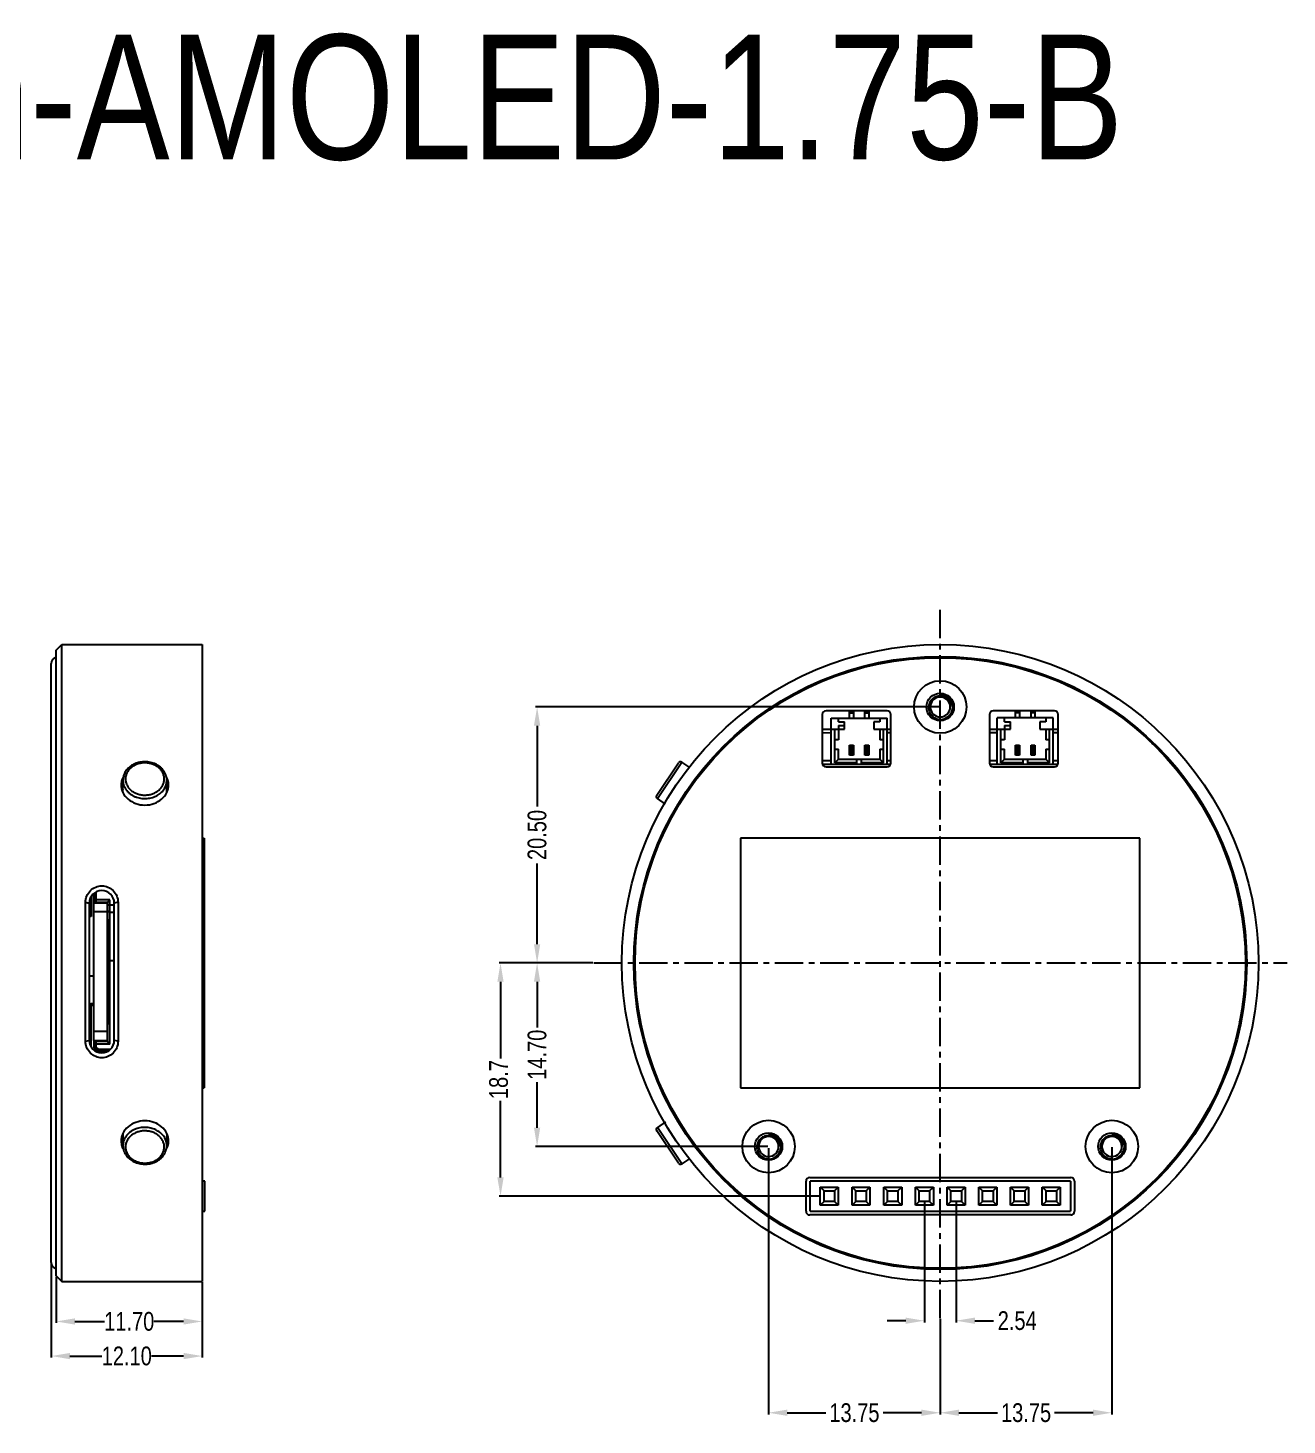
# Model space of a CAD drawing. Header units: millimetres. Extents: x -15 to 270, y -237 to -100.
# Drawn here: x 169.2 to 270.1, y -211.7 to -99.9 of the extents above; entities that cross this region are included whole.
import ezdxf

# ---------------------------------------------------------------- set-up
doc = ezdxf.new("R2010")
doc.units = ezdxf.units.MM
doc.header["$LTSCALE"] = 1.21
doc.header["$MEASUREMENT"] = 0
doc.header["$PDMODE"] = 3
doc.header["$PDSIZE"] = 0.3125
doc.linetypes.add('CENTER', pattern=[0.6, 0.375, -0.075, 0.075, -0.075])
doc.layers.get('0').update_dxf_attribs({"linetype": 'CONTINUOUS'})
doc.layers.get('DEFPOINTS').update_dxf_attribs({"linetype": 'CONTINUOUS'})
doc.layers.add('Dim', color=3, linetype='CONTINUOUS', lineweight=25)
doc.layers.add('Text', color=3, linetype='CONTINUOUS', lineweight=25)
doc.layers.add('IMPORTED12', color=7, linetype='CONTINUOUS')
doc.styles.get("Standard").update_dxf_attribs({"font": 'txt', "width": 0.8})
doc.dimstyles.get("Standard").update_dxf_attribs({"dimtxt": 0.15625, "dimasz": 0.1875, "dimexe": 0.125, "dimexo": 0.0625, "dimgap": 0.09, "dimtad": 0, "dimtih": 1, "dimtoh": 1, "dimzin": 4, "dimdsep": 46, "dimtxsty": 'Standard', "dimblk": '_FILLED', "dimblk1": '_FILLED', "dimblk2": '_FILLED', "dimcen": 0.09, "dimazin": 1, "dimtp": 0.01, "dimtm": 0.01, "dimtfac": 1, "dimtofl": 0, "dimtmove": 0, "dimatfit": 3, "dimldrblk": '_FILLED', "dimfxl": 1, "dimtolj": 1, "dimtzin": 4, "dimarcsym": 0})

# ---------------------------------------------------------------- blocks, each defined once
blk = doc.blocks.new('_FILLED')
at = {"color": 0, "linetype": 'ByBlock'}
blk.add_solid([(0, 0), (-1, 0.167), (-1, -0.167)], dxfattribs=at)
blk = doc.blocks.new('*D13')
at = {"layer": 'DEFPOINTS', "color": 0}
for p in [(171.5, -199.78), (183.2, -200.23), (183.2, -203.44)]:
    blk.add_point(p, dxfattribs=at)
at = {"layer": 'Dim', "color": 0, "lineweight": -2}
for p, q in [((171.5, -199.84), (171.5, -203.56)), ((183.2, -200.29), (183.2, -203.56)), ((173, -203.44), (175.36, -203.44)), ((181.7, -203.44), (179.34, -203.44))]:
    blk.add_line(p, q, dxfattribs=at)
at = {"layer": 'Dim', "color": 0, "lineweight": -2, "xscale": 1.5, "yscale": 1.5, "zscale": 1.5, "rotation": 180}
blk.add_blockref('_FILLED', (171.5, -203.44), dxfattribs=at)
at = {"layer": 'Dim', "color": 0, "lineweight": -2, "xscale": 1.5, "yscale": 1.5, "zscale": 1.5}
blk.add_blockref('_FILLED', (183.2, -203.44), dxfattribs=at)
at = {"layer": 'Dim', "color": 0, "insert": (177.35, -203.44), "char_height": 1.5, "attachment_point": 5}
blk.add_mtext('\\A1;11.70', dxfattribs=at)
blk = doc.blocks.new('*D14')
at = {"layer": 'DEFPOINTS', "color": 0}
for p in [(171.1, -198.71), (183.2, -200.23), (183.2, -206.21)]:
    blk.add_point(p, dxfattribs=at)
at = {"layer": 'Dim', "color": 0, "lineweight": -2}
for p, q in [((171.1, -198.77), (171.1, -206.33)), ((183.2, -200.29), (183.2, -206.33)), ((172.6, -206.21), (175.16, -206.21)), ((181.7, -206.21), (179.14, -206.21))]:
    blk.add_line(p, q, dxfattribs=at)
at = {"layer": 'Dim', "color": 0, "lineweight": -2, "xscale": 1.5, "yscale": 1.5, "zscale": 1.5, "rotation": 180}
blk.add_blockref('_FILLED', (171.1, -206.21), dxfattribs=at)
at = {"layer": 'Dim', "color": 0, "lineweight": -2, "xscale": 1.5, "yscale": 1.5, "zscale": 1.5}
blk.add_blockref('_FILLED', (183.2, -206.21), dxfattribs=at)
at = {"layer": 'Dim', "color": 0, "insert": (177.15, -206.21), "char_height": 1.5, "attachment_point": 5}
blk.add_mtext('\\A1;12.10', dxfattribs=at)
blk = doc.blocks.new('*D15')
at = {"layer": 'DEFPOINTS', "color": 0}
for p in [(242.31, -154.23), (210.02, -174.73), (214.56, -174.73)]:
    blk.add_point(p, dxfattribs=at)
at = {"layer": 'Dim', "color": 0, "lineweight": -2}
for p, q in [((242.25, -154.23), (209.9, -154.23)), ((210.02, -155.73), (210.02, -162.19)), ((210.02, -173.23), (210.02, -166.77)), ((214.49, -174.73), (209.9, -174.73))]:
    blk.add_line(p, q, dxfattribs=at)
at = {"layer": 'Dim', "color": 0, "lineweight": -2, "xscale": 1.5, "yscale": 1.5, "zscale": 1.5}
for p, rotation in [((210.02, -154.23), 90), ((210.02, -174.73), 270)]:
    blk.add_blockref('_FILLED', p, dxfattribs=dict(at, rotation=rotation))
at = {"layer": 'Dim', "color": 0, "insert": (210.02, -164.48), "char_height": 1.5, "attachment_point": 5, "rotation": 90}
blk.add_mtext('\\A1;20.50', dxfattribs=at)
blk = doc.blocks.new('*D16')
at = {"layer": 'DEFPOINTS', "color": 0}
for p in [(210.02, -174.73), (214.56, -174.73), (228.57, -189.43)]:
    blk.add_point(p, dxfattribs=at)
at = {"layer": 'Dim', "color": 0, "lineweight": -2}
for p, q in [((214.49, -174.73), (209.9, -174.73)), ((210.02, -176.23), (210.02, -179.89)), ((210.02, -187.93), (210.02, -184.27)), ((228.51, -189.43), (209.9, -189.43))]:
    blk.add_line(p, q, dxfattribs=at)
at = {"layer": 'Dim', "color": 0, "lineweight": -2, "xscale": 1.5, "yscale": 1.5, "zscale": 1.5}
for p, rotation in [((210.02, -174.73), 90), ((210.02, -189.43), 270)]:
    blk.add_blockref('_FILLED', p, dxfattribs=dict(at, rotation=rotation))
at = {"layer": 'Dim', "color": 0, "insert": (210.02, -182.08), "char_height": 1.5, "attachment_point": 5, "rotation": 90}
blk.add_mtext('\\A1;14.70', dxfattribs=at)
blk = doc.blocks.new('*D17')
at = {"layer": 'DEFPOINTS', "color": 0}
for p in [(207.09, -174.73), (214.56, -174.73), (232.71, -193.41)]:
    blk.add_point(p, dxfattribs=at)
at = {"layer": 'Dim', "color": 0, "lineweight": -2}
for p, q in [((214.49, -174.73), (206.97, -174.73)), ((207.09, -176.23), (207.09, -182.38)), ((207.09, -191.91), (207.09, -185.76)), ((232.64, -193.41), (206.97, -193.41))]:
    blk.add_line(p, q, dxfattribs=at)
at = {"layer": 'Dim', "color": 0, "lineweight": -2, "xscale": 1.5, "yscale": 1.5, "zscale": 1.5}
for p, rotation in [((207.09, -174.73), 90), ((207.09, -193.41), 270)]:
    blk.add_blockref('_FILLED', p, dxfattribs=dict(at, rotation=rotation))
at = {"layer": 'Dim', "color": 0, "insert": (206.94, -184.07), "char_height": 1.5, "attachment_point": 5, "rotation": 90}
blk.add_mtext('\\A1;18.7', dxfattribs=at)
blk = doc.blocks.new('*D20')
at = {"layer": 'DEFPOINTS', "color": 0}
for p in [(256.06, -189.43), (242.31, -203.18), (256.06, -210.75)]:
    blk.add_point(p, dxfattribs=at)
at = {"layer": 'Dim', "color": 0, "lineweight": -2}
for p, q in [((256.06, -189.49), (256.06, -210.88)), ((242.31, -203.24), (242.31, -210.88)), ((243.81, -210.75), (246.9, -210.75)), ((254.56, -210.75), (251.48, -210.75))]:
    blk.add_line(p, q, dxfattribs=at)
at = {"layer": 'Dim', "color": 0, "lineweight": -2, "xscale": 1.5, "yscale": 1.5, "zscale": 1.5, "rotation": 180}
blk.add_blockref('_FILLED', (242.31, -210.75), dxfattribs=at)
at = {"layer": 'Dim', "color": 0, "lineweight": -2, "xscale": 1.5, "yscale": 1.5, "zscale": 1.5}
blk.add_blockref('_FILLED', (256.06, -210.75), dxfattribs=at)
at = {"layer": 'Dim', "color": 0, "insert": (249.19, -210.75), "char_height": 1.5, "attachment_point": 5}
blk.add_mtext('\\A1;13.75', dxfattribs=at)
blk = doc.blocks.new('*D21')
at = {"layer": 'DEFPOINTS', "color": 0}
for p in [(228.56, -189.51), (242.31, -203.18), (228.56, -210.75)]:
    blk.add_point(p, dxfattribs=at)
at = {"layer": 'Dim', "color": 0, "lineweight": -2}
for p, q in [((228.56, -189.57), (228.56, -210.88)), ((242.31, -203.24), (242.31, -210.88)), ((230.06, -210.75), (233.15, -210.75)), ((240.81, -210.75), (237.73, -210.75))]:
    blk.add_line(p, q, dxfattribs=at)
at = {"layer": 'Dim', "color": 0, "lineweight": -2, "xscale": 1.5, "yscale": 1.5, "zscale": 1.5, "rotation": 180}
blk.add_blockref('_FILLED', (228.56, -210.75), dxfattribs=at)
at = {"layer": 'Dim', "color": 0, "lineweight": -2, "xscale": 1.5, "yscale": 1.5, "zscale": 1.5}
blk.add_blockref('_FILLED', (242.31, -210.75), dxfattribs=at)
at = {"layer": 'Dim', "color": 0, "insert": (235.44, -210.75), "char_height": 1.5, "attachment_point": 5}
blk.add_mtext('\\A1;13.75', dxfattribs=at)
blk = doc.blocks.new('*D22')
at = {"layer": 'DEFPOINTS', "color": 0}
for p in [(241.05, -193.83), (243.59, -193.83), (243.59, -203.38)]:
    blk.add_point(p, dxfattribs=at)
at = {"layer": 'Dim', "color": 0, "lineweight": -2}
for p, q in [((241.05, -193.89), (241.05, -203.51)), ((243.59, -193.89), (243.59, -203.51)), ((239.55, -203.38), (238.05, -203.38)), ((245.09, -203.38), (246.59, -203.38))]:
    blk.add_line(p, q, dxfattribs=at)
at = {"layer": 'Dim', "color": 0, "lineweight": -2, "xscale": 1.5, "yscale": 1.5, "zscale": 1.5}
blk.add_blockref('_FILLED', (241.05, -203.38), dxfattribs=at)
at = {"layer": 'Dim', "color": 0, "lineweight": -2, "xscale": 1.5, "yscale": 1.5, "zscale": 1.5, "rotation": 180}
blk.add_blockref('_FILLED', (243.59, -203.38), dxfattribs=at)
at = {"layer": 'Dim', "color": 0, "insert": (248.48, -203.38), "char_height": 1.5, "attachment_point": 5}
blk.add_mtext('\\A1;2.54', dxfattribs=at)

msp = doc.modelspace()

# ---------------------------------------------------------------- linework, layer by layer
at = {"color": 6, "linetype": 'CENTER', "ltscale": 5}
for p, q in [((242.314, -203.177), (242.314, -146.218)), ((214.556, -174.731), (270.097, -174.731))]:
    msp.add_line(p, q, dxfattribs=at)
at = {"color": 7, "linetype": 'Continuous'}
for p, q in [((171.501, -149.681), (171.951, -149.231)), ((171.501, -199.781), (171.501, -149.681)), ((171.951, -200.231), (171.951, -149.231)), ((171.951, -149.231), (183.201, -149.231)), ((183.201, -149.231), (183.201, -200.231)), ((171.101, -198.711), (171.101, -150.751)), ((232.864, -154.831), (232.864, -158.731)), ((238.064, -154.531), (233.164, -154.531)), ((233.569, -158.813), (233.569, -155.113)), ((233.569, -155.113), (238.069, -155.113)), ((234.169, -155.413), (234.169, -155.113)), ((234.169, -155.413), (234.644, -155.413)), ((234.644, -156.013), (234.644, -155.413)), ((235.034, -155.113), (235.034, -154.613)), ((235.354, -154.613), (235.034, -154.613)), ((235.354, -154.713), (235.034, -154.713)), ((235.354, -154.613), (235.354, -155.113)), ((236.284, -155.113), (236.284, -154.613)), ((236.604, -154.613), (236.284, -154.613)), ((236.604, -154.713), (236.284, -154.713)), ((236.604, -154.613), (236.604, -155.113)), ((236.994, -155.413), (236.994, -156.013)), ((237.469, -155.413), (236.994, -155.413)), ((237.469, -155.113), (237.469, -155.413)), ((238.069, -158.813), (238.069, -155.113)), ((238.364, -158.731), (238.364, -154.831)), ((246.264, -154.831), (246.264, -158.731)), ((251.464, -154.531), (246.564, -154.531)), ((246.87, -158.812), (246.87, -155.112)), ((251.37, -155.112), (246.87, -155.112)), ((247.47, -155.412), (247.47, -155.112)), ((247.47, -155.412), (247.945, -155.412)), ((247.945, -156.012), (247.945, -155.412)), ((248.335, -155.112), (248.335, -154.612)), ((248.655, -154.612), (248.335, -154.612)), ((248.655, -154.712), (248.335, -154.712)), ((248.655, -154.612), (248.655, -155.112)), ((249.585, -155.112), (249.585, -154.612)), ((249.905, -154.612), (249.585, -154.612)), ((249.905, -154.712), (249.585, -154.712)), ((249.905, -154.612), (249.905, -155.112)), ((250.295, -155.412), (250.295, -156.012)), ((250.77, -155.412), (250.295, -155.412)), ((250.77, -155.112), (250.77, -155.412)), ((251.37, -158.812), (251.37, -155.112)), ((251.764, -158.731), (251.764, -154.831)), ((232.864, -156.014), (234.644, -156.013)), ((233.569, -156.313), (232.864, -156.314)), ((233.869, -158.713), (233.869, -156.013)), ((234.169, -155.713), (234.169, -156.863)), ((234.169, -155.713), (234.644, -155.713)), ((236.994, -156.013), (238.364, -156.013)), ((237.469, -156.013), (237.469, -156.863)), ((237.769, -158.713), (237.769, -156.013)), ((238.364, -156.313), (238.069, -156.313)), ((246.264, -156.012), (247.945, -156.012)), ((246.87, -156.312), (246.264, -156.312)), ((247.17, -158.712), (247.17, -156.012)), ((247.47, -155.712), (247.47, -156.862)), ((247.47, -155.712), (247.945, -155.712)), ((250.295, -156.012), (251.764, -156.012)), ((250.77, -156.012), (250.77, -156.862)), ((251.07, -158.712), (251.07, -156.012)), ((251.764, -156.312), (251.37, -156.312)), ((234.169, -156.863), (233.869, -156.863)), ((233.869, -157.613), (234.169, -157.613)), ((234.169, -158.413), (234.169, -157.613)), ((235.034, -158.088), (235.034, -157.288)), ((235.134, -157.388), (235.034, -157.288)), ((235.034, -157.288), (235.354, -157.288)), ((235.134, -157.988), (235.134, -157.388)), ((235.134, -157.388), (235.254, -157.388)), ((235.254, -157.388), (235.354, -157.288)), ((235.254, -157.388), (235.254, -157.988)), ((235.354, -157.288), (235.354, -158.088)), ((236.284, -158.088), (236.284, -157.288)), ((236.384, -157.388), (236.284, -157.288)), ((236.284, -157.288), (236.604, -157.288)), ((236.384, -157.988), (236.384, -157.388)), ((236.384, -157.388), (236.504, -157.388)), ((236.504, -157.388), (236.604, -157.288)), ((236.504, -157.388), (236.504, -157.988)), ((236.604, -157.288), (236.604, -158.088)), ((237.769, -156.863), (237.469, -156.863)), ((237.469, -157.613), (237.469, -158.413)), ((237.469, -157.613), (237.769, -157.613)), ((247.47, -156.862), (247.17, -156.862)), ((247.17, -157.612), (247.47, -157.612)), ((247.47, -158.412), (247.47, -157.612)), ((248.335, -158.087), (248.335, -157.287)), ((248.435, -157.387), (248.335, -157.287)), ((248.335, -157.287), (248.655, -157.287)), ((248.435, -157.987), (248.435, -157.387)), ((248.435, -157.387), (248.555, -157.387)), ((248.555, -157.387), (248.655, -157.287)), ((248.555, -157.387), (248.555, -157.987)), ((248.655, -157.287), (248.655, -158.087)), ((249.585, -158.087), (249.585, -157.287)), ((249.585, -157.287), (249.905, -157.287)), ((249.685, -157.387), (249.585, -157.287)), ((249.685, -157.987), (249.685, -157.387)), ((249.685, -157.387), (249.805, -157.387)), ((249.805, -157.387), (249.905, -157.287)), ((249.805, -157.387), (249.805, -157.987)), ((249.905, -157.287), (249.905, -158.087)), ((251.07, -156.862), (250.77, -156.862)), ((250.77, -157.612), (250.77, -158.412)), ((250.77, -157.612), (251.07, -157.612)), ((219.599, -161.286), (221.338, -158.707)), ((219.653, -161.563), (221.616, -158.653)), ((222.249, -159.08), (221.616, -158.653)), ((232.864, -158.514), (233.569, -158.513)), ((232.88, -158.814), (238.348, -158.813)), ((233.869, -158.713), (234.169, -158.413)), ((235.619, -158.713), (233.869, -158.713)), ((234.169, -158.413), (237.469, -158.413)), ((235.134, -157.988), (235.034, -158.088)), ((235.354, -158.088), (235.034, -158.088)), ((235.254, -157.988), (235.134, -157.988)), ((235.254, -157.988), (235.354, -158.088)), ((235.619, -158.413), (235.619, -158.813)), ((236.019, -158.813), (236.019, -158.413)), ((237.769, -158.713), (236.019, -158.713)), ((236.384, -157.988), (236.284, -158.088)), ((236.604, -158.088), (236.284, -158.088)), ((236.504, -157.988), (236.384, -157.988)), ((236.504, -157.988), (236.604, -158.088)), ((237.469, -158.413), (237.769, -158.713)), ((238.069, -158.513), (238.364, -158.513)), ((246.264, -158.512), (246.87, -158.512)), ((246.28, -158.812), (251.748, -158.812)), ((247.17, -158.712), (247.47, -158.412)), ((248.92, -158.712), (247.17, -158.712)), ((247.47, -158.412), (250.77, -158.412)), ((248.435, -157.987), (248.335, -158.087)), ((248.655, -158.087), (248.335, -158.087)), ((248.555, -157.987), (248.435, -157.987)), ((248.555, -157.987), (248.655, -158.087)), ((248.92, -158.412), (248.92, -158.812)), ((249.32, -158.812), (249.32, -158.412)), ((251.07, -158.712), (249.32, -158.712)), ((249.685, -157.987), (249.585, -158.087)), ((249.905, -158.087), (249.585, -158.087)), ((249.805, -157.987), (249.685, -157.987)), ((249.805, -157.987), (249.905, -158.087)), ((250.77, -158.412), (251.07, -158.712)), ((251.37, -158.512), (251.764, -158.512)), ((233.164, -159.031), (238.064, -159.031)), ((246.564, -159.031), (251.464, -159.031)), ((176.846, -161.045), (176.846, -160.108)), ((180.356, -161.036), (180.356, -160.108)), ((220.301, -162), (219.653, -161.563)), ((183.201, -164.731), (183.351, -164.731)), ((183.351, -164.731), (183.351, -184.731)), ((226.314, -164.731), (226.314, -184.731)), ((258.314, -164.731), (226.314, -164.731)), ((258.314, -184.731), (258.314, -164.731)), ((173.851, -181.005), (173.851, -169.874)), ((173.851, -169.874), (174.151, -169.931)), ((174.151, -169.931), (174.151, -180.931)), ((174.301, -169.426), (174.301, -171.008)), ((174.501, -180.931), (174.501, -169.186)), ((175.601, -169.931), (174.501, -169.931)), ((174.551, -169.931), (174.551, -169.137)), ((174.551, -169.181), (174.671, -169.181)), ((174.671, -169.181), (174.671, -169.931)), ((174.701, -169.931), (174.701, -169.052)), ((175.801, -169.681), (174.701, -169.681)), ((175.601, -169.881), (174.701, -169.881)), ((174.751, -169.931), (174.751, -169.881)), ((175.801, -169.681), (175.601, -169.881)), ((175.601, -181.031), (175.601, -169.881)), ((175.801, -181.231), (175.801, -169.681)), ((176.451, -169.874), (176.151, -169.931)), ((176.151, -180.931), (176.151, -169.931)), ((176.451, -169.874), (176.451, -181.005)), ((174.301, -171.008), (174.151, -171.008)), ((175.601, -170.631), (174.501, -170.631)), ((175.601, -170.08), (176.151, -170.08)), ((175.801, -170.694), (175.601, -170.571)), ((176.151, -170.694), (175.801, -170.694)), ((266.43, -170.703), (266.517, -170.703)), ((175.601, -171.281), (175.701, -171.281)), ((175.601, -171.381), (175.701, -171.381)), ((175.701, -171.281), (175.701, -179.581)), ((266.501, -171.561), (266.614, -171.561)), ((175.701, -174.531), (176.151, -174.531)), ((174.151, -175.754), (174.501, -175.754)), ((174.501, -178.015), (174.303, -178.015)), ((174.303, -181.439), (174.303, -178.015)), ((174.303, -178.115), (174.501, -178.115)), ((266.419, -178.799), (266.507, -178.799)), ((266.498, -177.941), (266.611, -177.941)), ((175.601, -179.481), (175.701, -179.481)), ((175.601, -179.581), (175.701, -179.581)), ((173.851, -181.005), (174.151, -180.931)), ((175.601, -180.231), (174.501, -180.231)), ((174.501, -180.931), (175.601, -180.931)), ((174.551, -181.531), (174.551, -180.931)), ((174.671, -180.931), (174.671, -181.531)), ((174.701, -181.531), (174.701, -180.931)), ((175.601, -181.031), (174.701, -181.031)), ((175.801, -181.231), (174.701, -181.231)), ((175.001, -181.031), (175.001, -180.931)), ((175.601, -181.031), (175.801, -181.231)), ((176.451, -181.005), (176.151, -180.931)), ((174.644, -181.743), (174.569, -181.743)), ((174.701, -181.531), (174.671, -181.531)), ((174.901, -181.661), (174.701, -181.461)), ((174.829, -181.681), (174.829, -181.589)), ((174.851, -181.681), (175.796, -181.681)), ((174.851, -181.711), (174.851, -181.681)), ((175.765, -181.711), (174.851, -181.711)), ((175.56, -181.831), (174.851, -181.831)), ((175.817, -181.661), (174.901, -181.661)), ((174.951, -181.671), (174.954, -181.661)), ((174.951, -181.68), (174.951, -181.671)), ((175.351, -181.671), (175.348, -181.661)), ((175.351, -181.68), (175.351, -181.671)), ((175.46, -181.681), (175.401, -181.661)), ((175.401, -181.661), (175.401, -181.681)), ((183.201, -184.731), (183.351, -184.731)), ((226.314, -184.731), (258.314, -184.731)), ((220.301, -187.462), (219.653, -187.899)), ((221.616, -190.809), (219.653, -187.899)), ((176.846, -188.426), (176.846, -189.354)), ((180.356, -188.417), (180.356, -189.354)), ((221.338, -190.755), (219.599, -188.177)), ((222.249, -190.382), (221.616, -190.809)), ((183.401, -192.211), (183.201, -192.211)), ((183.401, -194.611), (183.401, -192.211)), ((231.564, -194.611), (231.564, -192.211)), ((231.864, -191.911), (252.764, -191.911)), ((252.742, -192.21), (231.892, -192.211)), ((231.892, -194.611), (231.892, -192.211)), ((252.742, -192.21), (252.742, -194.61)), ((253.064, -192.211), (253.064, -194.611)), ((233.007, -192.991), (232.707, -192.691)), ((232.707, -192.691), (234.147, -192.691)), ((232.707, -194.131), (232.707, -192.691)), ((233.007, -192.991), (233.847, -192.991)), ((233.007, -193.831), (233.007, -192.991)), ((233.847, -192.991), (234.147, -192.691)), ((233.847, -192.991), (233.847, -193.831)), ((234.147, -192.691), (234.147, -194.131)), ((235.247, -192.691), (236.687, -192.691)), ((235.547, -192.991), (235.247, -192.691)), ((235.247, -194.131), (235.247, -192.691)), ((235.547, -192.991), (236.387, -192.991)), ((235.547, -193.831), (235.547, -192.991)), ((236.387, -192.991), (236.687, -192.691)), ((236.387, -192.991), (236.387, -193.831)), ((236.687, -192.691), (236.687, -194.131)), ((237.787, -192.691), (239.227, -192.691)), ((238.087, -192.991), (237.787, -192.691)), ((237.787, -194.131), (237.787, -192.691)), ((238.087, -192.991), (238.927, -192.991)), ((238.087, -193.831), (238.087, -192.991)), ((238.927, -192.991), (239.227, -192.691)), ((238.927, -192.991), (238.927, -193.831)), ((239.227, -192.691), (239.227, -194.131)), ((240.327, -192.691), (241.767, -192.691)), ((240.627, -192.991), (240.327, -192.691)), ((240.327, -194.131), (240.327, -192.691)), ((240.627, -192.991), (241.467, -192.991)), ((240.627, -193.831), (240.627, -192.991)), ((241.467, -192.991), (241.767, -192.691)), ((241.467, -192.991), (241.467, -193.831)), ((241.767, -192.691), (241.767, -194.131)), ((242.867, -192.691), (244.307, -192.691)), ((243.167, -192.991), (242.867, -192.691)), ((242.867, -194.131), (242.867, -192.691)), ((243.167, -192.991), (244.007, -192.991)), ((243.167, -193.831), (243.167, -192.991)), ((244.007, -192.991), (244.307, -192.691)), ((244.007, -192.991), (244.007, -193.831)), ((244.307, -192.691), (244.307, -194.131)), ((245.407, -192.69), (246.847, -192.69)), ((245.707, -192.99), (245.407, -192.69)), ((245.407, -194.13), (245.407, -192.69)), ((245.707, -192.99), (246.547, -192.99)), ((245.707, -193.83), (245.707, -192.99)), ((246.547, -192.99), (246.847, -192.69)), ((246.547, -192.99), (246.547, -193.83)), ((246.847, -192.69), (246.847, -194.13)), ((247.947, -192.69), (249.387, -192.69)), ((248.247, -192.99), (247.947, -192.69)), ((247.947, -194.13), (247.947, -192.69)), ((248.247, -192.99), (249.087, -192.99)), ((248.247, -193.83), (248.247, -192.99)), ((249.087, -192.99), (249.387, -192.69)), ((249.087, -192.99), (249.087, -193.83)), ((249.387, -192.69), (249.387, -194.13)), ((250.487, -192.69), (251.927, -192.69)), ((250.787, -192.99), (250.487, -192.69)), ((250.487, -194.13), (250.487, -192.69)), ((250.787, -192.99), (251.627, -192.99)), ((250.787, -193.83), (250.787, -192.99)), ((251.627, -192.99), (251.927, -192.69)), ((251.627, -192.99), (251.627, -193.83)), ((251.927, -192.69), (251.927, -194.13)), ((183.201, -194.611), (183.401, -194.611)), ((231.892, -194.611), (252.742, -194.61)), ((233.007, -193.831), (232.707, -194.131)), ((234.147, -194.131), (232.707, -194.131)), ((233.847, -193.831), (233.007, -193.831)), ((233.847, -193.831), (234.147, -194.131)), ((235.547, -193.831), (235.247, -194.131)), ((236.687, -194.131), (235.247, -194.131)), ((236.387, -193.831), (235.547, -193.831)), ((236.387, -193.831), (236.687, -194.131)), ((238.087, -193.831), (237.787, -194.131)), ((239.227, -194.131), (237.787, -194.131)), ((238.927, -193.831), (238.087, -193.831)), ((238.927, -193.831), (239.227, -194.131)), ((240.627, -193.831), (240.327, -194.131)), ((241.767, -194.131), (240.327, -194.131)), ((241.467, -193.831), (240.627, -193.831)), ((241.467, -193.831), (241.767, -194.131)), ((243.167, -193.831), (242.867, -194.131)), ((244.307, -194.131), (242.867, -194.131)), ((244.007, -193.831), (243.167, -193.831)), ((244.007, -193.831), (244.307, -194.131)), ((245.707, -193.83), (245.407, -194.13)), ((246.847, -194.13), (245.407, -194.13)), ((246.547, -193.83), (245.707, -193.83)), ((246.547, -193.83), (246.847, -194.13)), ((248.247, -193.83), (247.947, -194.13)), ((249.387, -194.13), (247.947, -194.13)), ((249.087, -193.83), (248.247, -193.83)), ((249.087, -193.83), (249.387, -194.13)), ((250.787, -193.83), (250.487, -194.13)), ((251.927, -194.13), (250.487, -194.13)), ((251.627, -193.83), (250.787, -193.83)), ((251.627, -193.83), (251.927, -194.13)), ((252.764, -194.911), (231.864, -194.911)), ((171.501, -199.781), (171.951, -200.231)), ((171.951, -200.231), (183.201, -200.231))]:
    msp.add_line(p, q, dxfattribs=at)
for centre, radius in [((242.314, -174.731), 25.5), ((242.314, -174.731), 24.55), ((242.314, -174.731), 24.45), ((242.314, -154.231), 2.1), ((242.314, -154.231), 1.1), ((228.564, -189.431), 2.1), ((256.064, -189.431), 2.1), ((228.564, -189.431), 1.1), ((256.064, -189.431), 1.1)]:
    msp.add_circle(centre, radius, dxfattribs=at)
for centre, radius, start, end in [((171.601, -150.751), 0.5, 101.75907, 180), ((242.314, -154.231), 1, 270.51053, 90.51053), ((242.314, -154.231), 0.8, 0.50743, 180.0061), ((242.314, -154.231), 0.8, 180.34164, 0.17528), ((242.311, -154.231), 0.797, 180.00524, 180.34134), ((242.319, -154.231), 0.795, 0.17327, 0.51049), ((233.164, -154.831), 0.3, 90, 180), ((238.064, -154.831), 0.3, 0, 90), ((246.564, -154.831), 0.3, 90, 180), ((251.464, -154.831), 0.3, 0, 90), ((257.314, -158.231), 2.25, 26.10315, 36.25682), ((221.504, -158.819), 0.2, 56, 146), ((233.164, -158.731), 0.3, 180, 270), ((238.064, -158.731), 0.3, 270, 0), ((246.564, -158.731), 0.3, 180, 270), ((251.464, -158.731), 0.3, 270, 0), ((178.049, -160.488), 1.35, 151.84262, 161.85271), ((179.15, -160.489), 1.353, 17.43831, 29.15188), ((178.011, -160.474), 1.31, 161.94681, 179.92317), ((178.099, -161.419), 1.402, 154.75405, 160.01861), ((179.096, -161.422), 1.409, 20.43705, 26.58437), ((179.194, -160.473), 1.307, 0.05726, 17.34616), ((219.765, -161.397), 0.2, 146, 236), ((175.151, -169.931), 1, 0, 180), ((264.692, -171.231), 2, 30.9359, 37.9972), ((174.303, -178.414), 0.4, 89.99999, 112.27177), ((174.303, -178.415), 0.4, 89.99999, 112.27241), ((264.692, -178.231), 2, 322.0028, 329.0641), ((175.151, -180.931), 1, 180, 0), ((174.851, -181.531), 0.3, 180, 270), ((174.851, -181.531), 0.18, 180, 270), ((174.851, -181.531), 0.15, 180, 270), ((219.765, -188.065), 0.2, 124, 214), ((178.009, -188.989), 1.307, 180.05721, 197.34834), ((178.106, -188.041), 1.409, 200.44074, 206.58436), ((179.103, -188.043), 1.402, 334.75404, 340.02096), ((179.191, -188.989), 1.31, 341.94681, 359.92317), ((228.564, -189.431), 0.8, 0.50743, 180.0061), ((228.564, -189.431), 1, 270.51053, 90.51053), ((256.064, -189.431), 0.8, 0.50743, 180.0061), ((256.064, -189.431), 1, 270.51053, 90.51053), ((179.153, -188.974), 1.351, 331.79791, 341.85212), ((228.564, -189.431), 0.8, 180.34164, 0.17528), ((228.561, -189.431), 0.797, 180.00524, 180.34134), ((228.569, -189.431), 0.795, 0.17327, 0.51049), ((256.064, -189.431), 0.8, 180.34164, 0.17528), ((256.061, -189.431), 0.797, 180.00524, 180.34134), ((256.069, -189.431), 0.795, 0.17327, 0.51049), ((221.504, -190.643), 0.2, 214, 304), ((231.864, -192.211), 0.3, 90, 180), ((252.764, -192.211), 0.3, 0, 90), ((231.864, -194.611), 0.3, 180, 270), ((252.764, -194.611), 0.3, 270, 0), ((171.601, -198.711), 0.5, 180, 258.24093)]:
    msp.add_arc(centre, radius, start, end, dxfattribs=at)
msp.add_ellipse((174.671, -169.031), major_axis=(0, 0.15), ratio=1, start_param=-3.1415927, end_param=-2.9402347, dxfattribs=at)
for points, knots in [([(242.305, -153.231), (242.364, -153.238), (242.481, -153.263), (242.647, -153.331), (242.797, -153.43), (242.925, -153.556), (243.026, -153.704), (243.095, -153.87), (243.127, -154.046), (243.123, -154.165), (243.114, -154.224)], [0, 0, 0, 0, 0.125241, 0.2504212, 0.3755469, 0.5006032, 0.625586, 0.7504875, 0.8752903, 1, 1, 1, 1]), ([(241.38, -154.266), (241.379, -154.328), (241.391, -154.453), (241.445, -154.632), (241.532, -154.798), (241.65, -154.944), (241.794, -155.064), (241.958, -155.155), (242.137, -155.213), (242.261, -155.229), (242.323, -155.231)], [0, 0, 0, 0, 0.1249831, 0.2499712, 0.3749644, 0.4999625, 0.6249648, 0.7499736, 0.8749811, 1, 1, 1, 1]), ([(243.114, -154.224), (243.116, -154.167), (243.109, -154.052), (243.062, -153.885), (242.981, -153.732), (242.87, -153.6), (242.735, -153.492), (242.58, -153.415), (242.413, -153.37), (242.241, -153.359), (242.069, -153.382), (241.906, -153.438), (241.756, -153.525), (241.626, -153.638), (241.52, -153.774), (241.441, -153.928), (241.392, -154.094), (241.38, -154.209), (241.38, -154.266)], [0, 0, 0, 0, 0.0624772, 0.1249527, 0.1874364, 0.2499226, 0.3124127, 0.3749061, 0.4374027, 0.4999025, 0.5624052, 0.6249109, 0.6874193, 0.7499304, 0.8124442, 0.8749604, 0.937479, 1, 1, 1, 1]), ([(179.248, -158.724), (179.115, -158.679), (178.838, -158.618), (178.415, -158.613), (178.001, -158.693), (177.681, -158.829), (177.453, -158.976), (177.3, -159.102), (177.165, -159.244), (177.052, -159.4), (176.961, -159.566), (176.895, -159.742), (176.855, -159.923), (176.846, -160.047), (176.846, -160.108)], [0, 0, 0, 0, 0.1308408, 0.2628039, 0.3938823, 0.5222694, 0.5851523, 0.6469903, 0.7077799, 0.7675819, 0.8265156, 0.8847521, 0.9425008, 1, 1, 1, 1]), ([(179.184, -158.801), (179.089, -158.769), (178.892, -158.722), (178.588, -158.699), (178.285, -158.726), (177.993, -158.801), (177.725, -158.922), (177.489, -159.083), (177.296, -159.281), (177.175, -159.471), (177.107, -159.631), (177.071, -159.755), (177.05, -159.88), (177.044, -160.007), (177.052, -160.134), (177.076, -160.26), (177.115, -160.382), (177.186, -160.542), (177.31, -160.73), (177.508, -160.925), (177.747, -161.083), (177.925, -161.16), (178.018, -161.192)], [0, 0, 0, 0, 0.0673129, 0.1353937, 0.2034396, 0.270651, 0.3363288, 0.3999676, 0.4613392, 0.5205544, 0.5495328, 0.5781758, 0.6065893, 0.6348904, 0.6632021, 0.6916469, 0.7203404, 0.7493859, 0.8087729, 0.8703399, 0.934167, 1, 1, 1, 1]), ([(178.018, -161.192), (178.113, -161.223), (178.31, -161.271), (178.614, -161.294), (178.917, -161.267), (179.209, -161.192), (179.477, -161.071), (179.713, -160.909), (179.907, -160.712), (180.027, -160.522), (180.095, -160.362), (180.131, -160.238), (180.152, -160.112), (180.159, -159.986), (180.15, -159.859), (180.126, -159.733), (180.087, -159.61), (180.016, -159.451), (179.892, -159.263), (179.694, -159.068), (179.456, -158.91), (179.277, -158.833), (179.184, -158.801)], [0, 0, 0, 0, 0.0673129, 0.1353937, 0.2034396, 0.270651, 0.3363288, 0.3999676, 0.4613392, 0.5205544, 0.5495328, 0.5781758, 0.6065893, 0.6348904, 0.6632021, 0.6916469, 0.7203404, 0.7493859, 0.8087729, 0.8703399, 0.934167, 1, 1, 1, 1]), ([(180.356, -160.108), (180.356, -160.033), (180.343, -159.883), (180.283, -159.663), (180.185, -159.454), (180.053, -159.261), (179.889, -159.087), (179.697, -158.937), (179.482, -158.813), (179.327, -158.75), (179.248, -158.724)], [0, 0, 0, 0, 0.1187859, 0.2383366, 0.3593584, 0.4824334, 0.6079666, 0.7361446, 0.866915, 1, 1, 1, 1]), ([(176.701, -160.472), (176.701, -160.68), (176.809, -161.116), (177.241, -161.649), (177.868, -162.004), (178.601, -162.129), (179.334, -162.004), (179.961, -161.65), (180.327, -161.195), (180.476, -160.786), (180.501, -160.575), (180.501, -160.472)], [0, 0, 0, 0, 0.1140081, 0.2355471, 0.3651588, 0.4996256, 0.6340931, 0.7637053, 0.8852558, 0.943328, 1, 1, 1, 1]), ([(176.846, -160.108), (176.846, -160.18), (176.859, -160.325), (176.917, -160.537), (177.012, -160.739), (177.143, -160.927), (177.305, -161.097), (177.495, -161.245), (177.709, -161.368), (177.864, -161.43), (177.943, -161.457)], [0, 0, 0, 0, 0.1163438, 0.2338225, 0.3534416, 0.4759735, 0.6018927, 0.7313529, 0.8641963, 1, 1, 1, 1]), ([(177.943, -161.457), (178.077, -161.502), (178.356, -161.564), (178.784, -161.57), (179.202, -161.491), (179.524, -161.356), (179.753, -161.211), (179.907, -161.086), (180.041, -160.947), (180.153, -160.795), (180.243, -160.633), (180.308, -160.462), (180.347, -160.287), (180.356, -160.168), (180.356, -160.108)], [0, 0, 0, 0, 0.1326258, 0.2666598, 0.3996372, 0.5292891, 0.5924257, 0.6542002, 0.7145755, 0.7735984, 0.8314017, 0.8882016, 0.9442867, 1, 1, 1, 1]), ([(173.851, -169.874), (173.851, -169.7), (173.921, -169.349), (174.217, -168.91), (174.651, -168.624), (175.154, -168.526), (175.656, -168.626), (176.09, -168.915), (176.382, -169.353), (176.451, -169.702), (176.451, -169.874)], [0, 0, 0, 0, 0.1281782, 0.2551215, 0.3790583, 0.5006811, 0.6223607, 0.7462802, 0.8736617, 1, 1, 1, 1]), ([(174.303, -178.115), (174.29, -178.115), (174.238, -178.117), (174.187, -178.126), (174.151, -178.137)], [0, 0, 0, 0, 0.2558969, 1, 1, 1, 1]), ([(176.451, -181.005), (176.451, -181.181), (176.38, -181.534), (176.081, -181.973), (175.647, -182.256), (175.148, -182.353), (174.65, -182.254), (174.216, -181.968), (173.921, -181.53), (173.851, -181.179), (173.851, -181.005)], [0, 0, 0, 0, 0.1292497, 0.2566811, 0.3801784, 0.5006429, 0.6211606, 0.7446622, 0.8724817, 1, 1, 1, 1]), ([(180.501, -188.991), (180.501, -188.782), (180.393, -188.346), (179.961, -187.814), (179.334, -187.458), (178.601, -187.334), (177.868, -187.459), (177.241, -187.813), (176.875, -188.267), (176.726, -188.676), (176.701, -188.887), (176.701, -188.991)], [0, 0, 0, 0, 0.1140085, 0.2355476, 0.3651594, 0.4996264, 0.6340938, 0.7637057, 0.885256, 0.9433281, 1, 1, 1, 1]), ([(180.356, -189.354), (180.356, -189.294), (180.347, -189.173), (180.306, -188.995), (180.239, -188.822), (180.147, -188.658), (180.031, -188.504), (179.894, -188.364), (179.736, -188.239), (179.501, -188.095), (179.171, -187.962), (178.745, -187.889), (178.311, -187.904), (178.029, -187.973), (177.895, -188.022)], [0, 0, 0, 0, 0.0556756, 0.1117341, 0.1685275, 0.2263505, 0.2854215, 0.3458712, 0.4077403, 0.4709826, 0.6008259, 0.7338839, 0.8677858, 1, 1, 1, 1]), ([(177.895, -188.022), (177.818, -188.05), (177.67, -188.115), (177.465, -188.239), (177.283, -188.386), (177.128, -188.554), (177.004, -188.738), (176.914, -188.936), (176.858, -189.143), (176.846, -189.284), (176.846, -189.354)], [0, 0, 0, 0, 0.1356207, 0.2682566, 0.397545, 0.5233739, 0.6459247, 0.7656756, 0.883379, 1, 1, 1, 1]), ([(177.975, -188.286), (177.884, -188.319), (177.708, -188.401), (177.475, -188.565), (177.284, -188.764), (177.167, -188.955), (177.102, -189.117), (177.067, -189.241), (177.048, -189.367), (177.044, -189.494), (177.055, -189.62), (177.08, -189.745), (177.121, -189.868), (177.194, -190.027), (177.322, -190.214), (177.522, -190.406), (177.764, -190.562), (178.036, -190.676), (178.33, -190.744), (178.634, -190.763), (178.937, -190.733), (179.133, -190.68), (179.227, -190.646)], [0, 0, 0, 0, 0.0655563, 0.1290486, 0.1902702, 0.2493556, 0.2782842, 0.3068905, 0.3352822, 0.3635776, 0.3919, 0.4203712, 0.4491057, 0.4782046, 0.537726, 0.5994439, 0.663415, 0.7293643, 0.7967511, 0.8648551, 0.9328697, 1, 1, 1, 1]), ([(179.227, -190.646), (179.319, -190.613), (179.494, -190.531), (179.727, -190.367), (179.918, -190.167), (180.035, -189.976), (180.101, -189.815), (180.135, -189.691), (180.154, -189.565), (180.158, -189.438), (180.147, -189.312), (180.122, -189.186), (180.081, -189.064), (180.008, -188.905), (179.88, -188.718), (179.68, -188.526), (179.438, -188.37), (179.166, -188.256), (178.872, -188.188), (178.568, -188.169), (178.265, -188.199), (178.069, -188.251), (177.975, -188.286)], [0, 0, 0, 0, 0.0655563, 0.1290486, 0.1902702, 0.2493556, 0.2782842, 0.3068905, 0.3352822, 0.3635776, 0.3919, 0.4203712, 0.4491057, 0.4782046, 0.537726, 0.5994439, 0.663415, 0.7293643, 0.7967511, 0.8648551, 0.9328697, 1, 1, 1, 1]), ([(229.364, -189.424), (229.366, -189.367), (229.359, -189.252), (229.312, -189.085), (229.231, -188.932), (229.12, -188.8), (228.985, -188.692), (228.83, -188.615), (228.663, -188.57), (228.491, -188.559), (228.319, -188.582), (228.156, -188.638), (228.006, -188.725), (227.876, -188.838), (227.77, -188.974), (227.691, -189.128), (227.642, -189.294), (227.63, -189.409), (227.63, -189.466)], [0, 0, 0, 0, 0.0624772, 0.1249527, 0.1874364, 0.2499226, 0.3124127, 0.3749061, 0.4374027, 0.4999025, 0.5624052, 0.6249109, 0.6874193, 0.7499304, 0.8124442, 0.8749604, 0.937479, 1, 1, 1, 1]), ([(228.555, -188.431), (228.614, -188.438), (228.731, -188.463), (228.897, -188.532), (229.047, -188.63), (229.175, -188.756), (229.276, -188.904), (229.345, -189.07), (229.377, -189.246), (229.373, -189.365), (229.364, -189.424)], [0, 0, 0, 0, 0.125241, 0.2504212, 0.3755469, 0.5006032, 0.625586, 0.7504875, 0.8752903, 1, 1, 1, 1]), ([(256.864, -189.424), (256.866, -189.367), (256.859, -189.252), (256.812, -189.085), (256.731, -188.932), (256.62, -188.8), (256.485, -188.692), (256.33, -188.615), (256.163, -188.57), (255.991, -188.559), (255.819, -188.582), (255.656, -188.638), (255.506, -188.725), (255.376, -188.838), (255.27, -188.974), (255.191, -189.128), (255.142, -189.294), (255.13, -189.409), (255.13, -189.466)], [0, 0, 0, 0, 0.0624772, 0.1249527, 0.1874364, 0.2499226, 0.3124127, 0.3749061, 0.4374027, 0.4999025, 0.5624052, 0.6249109, 0.6874193, 0.7499304, 0.8124442, 0.8749604, 0.937479, 1, 1, 1, 1]), ([(256.055, -188.431), (256.114, -188.438), (256.231, -188.463), (256.397, -188.532), (256.547, -188.63), (256.675, -188.756), (256.776, -188.904), (256.845, -189.07), (256.877, -189.246), (256.873, -189.365), (256.864, -189.424)], [0, 0, 0, 0, 0.125241, 0.2504212, 0.3755469, 0.5006032, 0.625586, 0.7504875, 0.8752903, 1, 1, 1, 1]), ([(176.761, -189.379), (176.781, -189.445), (176.816, -189.532), (176.859, -189.614), (176.871, -189.634)], [0, 0, 0, 0, 0.7479805, 1, 1, 1, 1]), ([(176.846, -189.354), (176.846, -189.416), (176.855, -189.542), (176.897, -189.726), (176.965, -189.904), (177.058, -190.073), (177.175, -190.23), (177.313, -190.372), (177.471, -190.499), (177.704, -190.645), (178.031, -190.779), (178.453, -190.853), (178.883, -190.839), (179.162, -190.771), (179.295, -190.722)], [0, 0, 0, 0, 0.0574698, 0.1151965, 0.1734252, 0.2323702, 0.2922051, 0.353049, 0.4149588, 0.4779247, 0.606468, 0.7376188, 0.8694831, 1, 1, 1, 1]), ([(179.295, -190.722), (179.372, -190.694), (179.521, -190.629), (179.727, -190.504), (179.911, -190.354), (180.067, -190.183), (180.194, -189.993), (180.287, -189.789), (180.343, -189.574), (180.356, -189.427), (180.356, -189.354)], [0, 0, 0, 0, 0.1329263, 0.2635261, 0.3915719, 0.5170436, 0.640144, 0.7612758, 0.8810021, 1, 1, 1, 1]), ([(227.63, -189.466), (227.629, -189.528), (227.641, -189.653), (227.695, -189.832), (227.782, -189.998), (227.9, -190.144), (228.044, -190.264), (228.208, -190.355), (228.387, -190.413), (228.511, -190.429), (228.573, -190.431)], [0, 0, 0, 0, 0.1249831, 0.2499712, 0.3749644, 0.4999625, 0.6249648, 0.7499736, 0.8749811, 1, 1, 1, 1]), ([(255.13, -189.466), (255.129, -189.528), (255.141, -189.653), (255.195, -189.832), (255.282, -189.998), (255.4, -190.144), (255.544, -190.264), (255.708, -190.355), (255.887, -190.413), (256.011, -190.429), (256.073, -190.431)], [0, 0, 0, 0, 0.1249831, 0.2499712, 0.3749644, 0.4999625, 0.6249648, 0.7499736, 0.8749811, 1, 1, 1, 1])]:
    msp.add_open_spline(points, degree=3, knots=knots, dxfattribs=at)
at = {"layer": 'IMPORTED12', "color": 6, "linetype": 'Continuous'}
msp.add_line((175.801, -181.231), (175.801, -181.081), dxfattribs=at)

# ---------------------------------------------------------------- texts
at = {"layer": 'Text', "insert": (82.458, -100.383), "char_height": 10, "width": 34.13333, "attachment_point": 1}
msp.add_mtext('{\\fArial|b0|i0|c0|p0;\\C1;ESP32-S3-Touch-AMOLED-1.75-B}', dxfattribs=at)

# ---------------------------------------------------------------- dimensions: what is measured, and where the dimension line sits
at = {"layer": 'Dim'}
for base, p1, override, picture, middle in [((210.022, -174.731), (242.314, -154.231), {"dimtxt": 1.5, "dimasz": 1.5, "dimtih": 0, "dimtoh": 0, "dimzin": 0, "dimcen": 0.198, "dimadec": 0, "dimazin": 0, "dimtp": 0, "dimtm": 0, "dimtdec": 4, "dimtzin": 0}, '*D15', (210.022, -164.481)), ((207.091, -174.731), (232.707, -193.411), {"dimtxt": 1.5, "dimasz": 1.5, "dimgap": 0.09, "dimtad": 0, "dimjust": 0, "dimtih": 0, "dimtoh": 0, "dimdec": 1, "dimlfac": 1, "dimzin": 0, "dimpost": '<>', "dimcen": 0.198, "dimse1": 0, "dimse2": 0, "dimsd1": 0, "dimsd2": 0, "dimadec": 0, "dimazin": 0, "dimtp": 0, "dimtm": 0, "dimtdec": 4, "dimtofl": 0, "dimtvp": 0.1, "dimtzin": 0}, '*D17', (206.941, -184.071)), ((210.022, -174.731), (228.569, -189.431), {"dimtxt": 1.5, "dimasz": 1.5, "dimtih": 0, "dimtoh": 0, "dimzin": 0, "dimcen": 0.198, "dimadec": 0, "dimazin": 0, "dimtp": 0, "dimtm": 0, "dimtdec": 4, "dimtzin": 0}, '*D16', (210.022, -182.081))]:
    dim = msp.add_linear_dim(base=base, p1=p1, p2=(214.556, -174.731), angle=90, dimstyle='Standard', override=override, dxfattribs=at)
    dim.commit()
    dim.dimension.update_dxf_attribs({"geometry": picture, "text_midpoint": middle})
for base, p1, p2, picture, middle in [((228.564, -210.751), (242.314, -203.177), (228.564, -189.512), '*D21', (235.439, -210.751)), ((256.064, -210.751), (242.314, -203.177), (256.064, -189.431), '*D20', (249.189, -210.751)), ((243.587, -203.383), (241.047, -193.831), (243.587, -193.831), '*D22', (248.477, -203.383)), ((183.201, -206.21), (171.101, -198.711), (183.201, -200.231), '*D14', (177.151, -206.21)), ((183.201, -203.437), (171.501, -199.781), (183.201, -200.231), '*D13', (177.351, -203.437))]:
    dim = msp.add_linear_dim(base=base, p1=p1, p2=p2, dimstyle='Standard', override={"dimtxt": 1.5, "dimasz": 1.5, "dimtih": 0, "dimtoh": 0, "dimzin": 0, "dimcen": 0.198, "dimadec": 0, "dimazin": 0, "dimtp": 0, "dimtm": 0, "dimtdec": 4, "dimtzin": 0}, dxfattribs=at)
    dim.commit()
    dim.dimension.update_dxf_attribs({"geometry": picture, "text_midpoint": middle})

doc.saveas('drawing.dxf')
